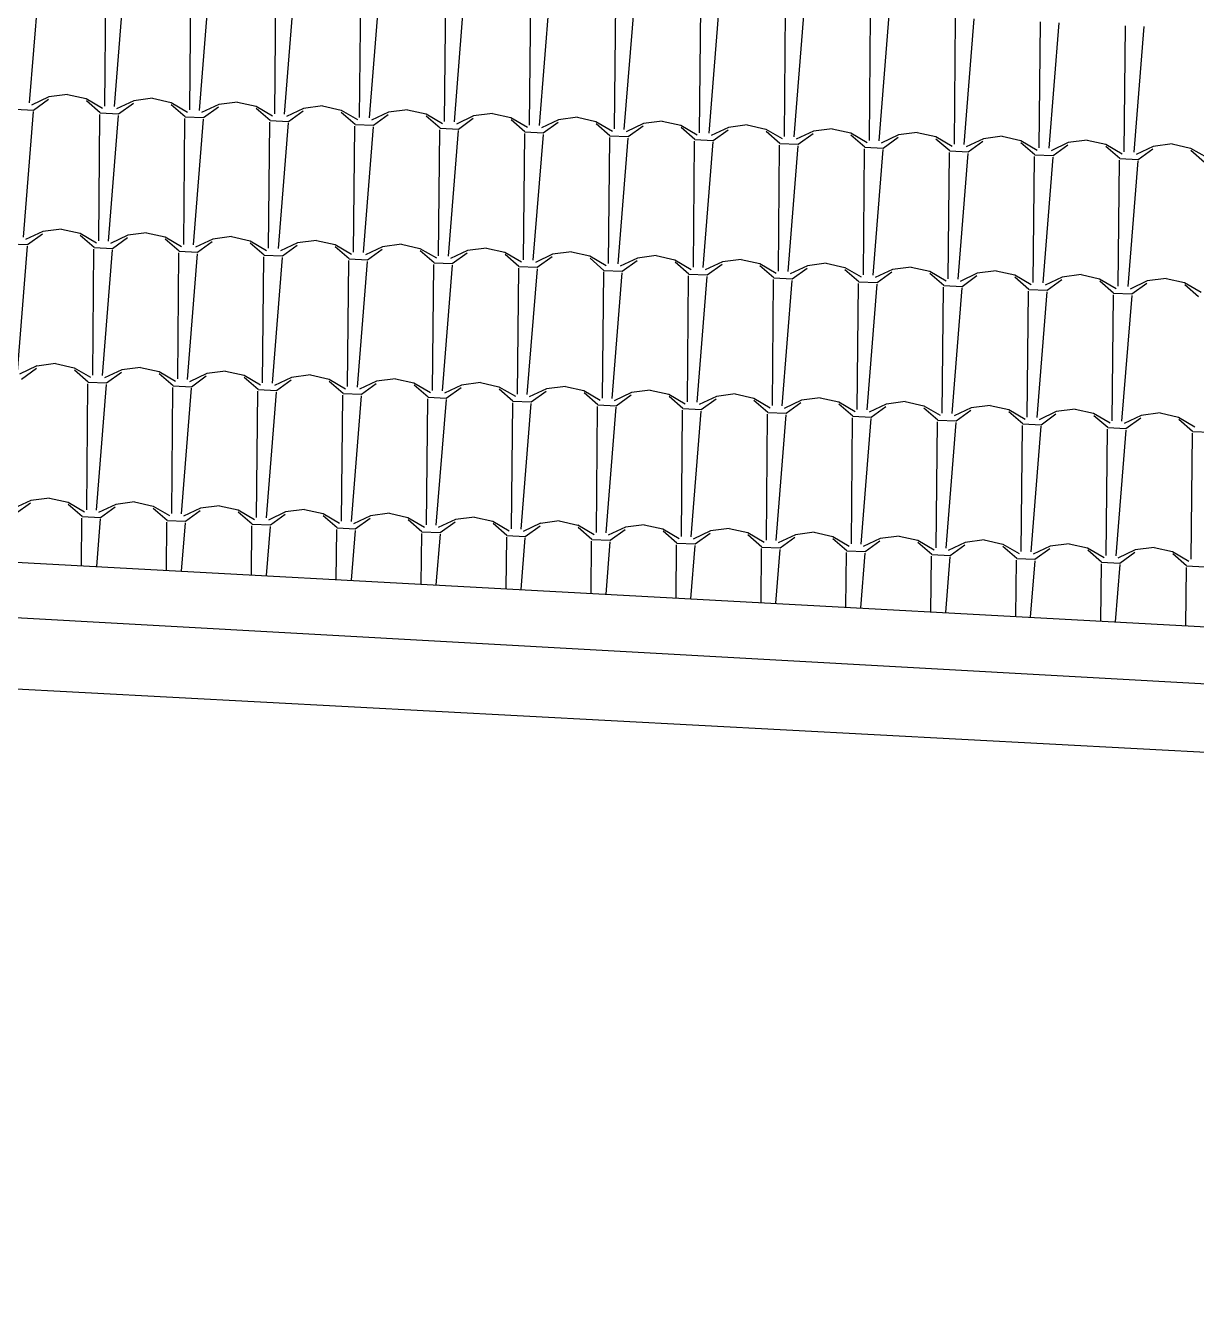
# Model space of a CAD drawing. Extents: x 1037 to 14540, y 1034 to 18285.
# Drawn here: x 6739.7 to 7070.3, y 1041.9 to 1399.2 of the extents above; entities that cross this region are included whole.
import ezdxf

# ---------------------------------------------------------------- set-up
doc = ezdxf.new("R2010")
doc.units = 0
doc.header["$LTSCALE"] = 100
doc.header["$MEASUREMENT"] = 0
doc.layers.get('0').update_dxf_attribs({"color": 240, "linetype": 'CONTINUOUS'})
doc.layers.add('proiezioni', color=252, linetype='CONTINUOUS')
doc.layers.add('retini copertura', color=32, linetype='CONTINUOUS')

# ---------------------------------------------------------------- blocks, each defined once
blk = doc.blocks.new('*X1853')
at = {"color": 0}
for p, q in [((14.0154, 13.761), (14.0437, 14.1156)), ((14.2275, 13.7513), (14.2309, 14.107)), ((14.2551, 13.7502), (14.2835, 14.1048)), ((14.4672, 13.7406), (14.4707, 14.0963)), ((14.4949, 13.7395), (14.5232, 14.0941)), ((14.707, 13.7299), (14.7104, 14.0856)), ((14.7346, 13.7288), (14.763, 14.0834)), ((14.9468, 13.7191), (14.9502, 14.0748)), ((14.9744, 13.7181), (15.0027, 14.0727)), ((15.1865, 13.7084), (15.1899, 14.0641)), ((15.2141, 13.7074), (15.2425, 14.062)), ((15.4263, 13.6977), (15.4297, 14.0534)), ((15.4539, 13.6966), (15.4823, 14.0512)), ((15.666, 13.6869), (15.6695, 14.0426)), ((15.6937, 13.6859), (15.722, 14.0405)), ((15.9058, 13.6762), (15.9092, 14.0319)), ((15.9334, 13.6752), (15.9618, 14.0298)), ((16.1456, 13.6655), (16.149, 14.0212)), ((16.1732, 13.6645), (16.2015, 14.0191)), ((16.3853, 13.6547), (16.3887, 14.0104)), ((16.4129, 13.6537), (16.4413, 14.0083)), ((16.6251, 13.644), (16.6285, 13.9997)), ((16.6527, 13.643), (16.681, 13.9976)), ((16.8648, 13.6333), (16.8683, 13.989)), ((16.8924, 13.6323), (16.9208, 13.9869)), ((17.1046, 13.6225), (17.108, 13.9782)), ((17.1322, 13.6216), (17.1606, 13.9762)), ((14.0695, 13.7773), (14.021, 13.7544)), ((14.0265, 13.7404), (14.0685, 13.7707)), ((14.1227, 13.7842), (14.0695, 13.7773)), ((14.1227, 13.7842), (14.1751, 13.7725)), ((14.1751, 13.7726), (14.2213, 13.7454)), ((14.2146, 13.732), (14.1755, 13.7659)), ((14.3093, 13.7666), (14.2608, 13.7437)), ((14.2663, 13.7297), (14.3082, 13.76)), ((14.3625, 13.7735), (14.3093, 13.7665)), ((14.3625, 13.7735), (14.4148, 13.7618)), ((14.4148, 13.7618), (14.4611, 13.7347)), ((14.6022, 13.7627), (14.549, 13.7558)), ((14.6022, 13.7627), (14.6546, 13.7511)), ((13.9748, 13.7428), (14.0265, 13.7404)), ((13.9984, 13.3813), (14.0267, 13.7359)), ((14.2105, 13.3717), (14.2139, 13.7274)), ((14.2146, 13.732), (14.2663, 13.7297)), ((14.2381, 13.3706), (14.2665, 13.7252)), ((14.4544, 13.7213), (14.4153, 13.7552)), ((14.549, 13.7558), (14.5005, 13.733)), ((14.506, 13.719), (14.548, 13.7492)), ((14.6546, 13.7511), (14.7009, 13.724)), ((14.6941, 13.7106), (14.655, 13.7445)), ((14.7888, 13.7451), (14.7403, 13.7222)), ((14.7458, 13.7083), (14.7877, 13.7385)), ((14.842, 13.752), (14.7888, 13.7451)), ((14.842, 13.752), (14.8943, 13.7404)), ((14.8943, 13.7404), (14.9406, 13.7133)), ((14.9339, 13.6998), (14.8948, 13.7337)), ((15.0286, 13.7344), (14.98, 13.7115)), ((14.9856, 13.6975), (15.0275, 13.7278)), ((15.0818, 13.7413), (15.0286, 13.7344)), ((15.0817, 13.7413), (15.1341, 13.7296)), ((15.1341, 13.7297), (15.1804, 13.7025)), ((15.1736, 13.6891), (15.1346, 13.723)), ((15.2683, 13.7237), (15.2198, 13.7008)), ((15.3215, 13.7305), (15.2683, 13.7236)), ((15.3215, 13.7306), (15.3739, 13.7189)), ((14.4503, 13.361), (14.4537, 13.7167)), ((14.4544, 13.7213), (14.506, 13.719)), ((14.4779, 13.3599), (14.5062, 13.7145)), ((14.69, 13.3502), (14.6934, 13.706)), ((14.6941, 13.7106), (14.7458, 13.7083)), ((14.7176, 13.3492), (14.746, 13.7038)), ((14.9298, 13.3395), (14.9332, 13.6952)), ((14.9339, 13.6998), (14.9856, 13.6975)), ((14.9574, 13.3385), (14.9858, 13.6931)), ((15.1736, 13.6891), (15.2253, 13.6868)), ((15.2253, 13.6868), (15.2673, 13.7171)), ((15.3739, 13.7189), (15.4201, 13.6918)), ((15.4134, 13.6784), (15.3743, 13.7123)), ((15.5081, 13.7129), (15.4596, 13.69)), ((15.4651, 13.6761), (15.507, 13.7063)), ((15.5613, 13.7198), (15.5081, 13.7129)), ((15.5613, 13.7198), (15.6136, 13.7082)), ((15.6136, 13.7082), (15.6599, 13.6811)), ((15.6532, 13.6677), (15.6141, 13.7015)), ((15.7478, 13.7022), (15.6993, 13.6793)), ((15.7048, 13.6653), (15.7468, 13.6956)), ((15.801, 13.7091), (15.7478, 13.7022)), ((15.801, 13.7091), (15.8534, 13.6975)), ((15.8534, 13.6975), (15.8997, 13.6704)), ((15.8929, 13.6569), (15.8539, 13.6908)), ((15.9876, 13.6915), (15.9391, 13.6686)), ((16.0408, 13.6984), (15.9876, 13.6914)), ((16.0408, 13.6984), (16.0931, 13.6867)), ((16.0931, 13.6868), (16.1394, 13.6596)), ((16.2806, 13.6876), (16.2274, 13.6807)), ((16.2805, 13.6876), (16.3329, 13.676)), ((15.1695, 13.3288), (15.173, 13.6845)), ((15.1972, 13.3277), (15.2255, 13.6823)), ((15.4093, 13.318), (15.4127, 13.6738)), ((15.4134, 13.6784), (15.4651, 13.6761)), ((15.4369, 13.317), (15.4653, 13.6716)), ((15.6491, 13.3073), (15.6525, 13.663)), ((15.6532, 13.6677), (15.7048, 13.6654)), ((15.6767, 13.3063), (15.705, 13.6609)), ((15.8888, 13.2966), (15.8922, 13.6523)), ((15.8929, 13.6569), (15.9446, 13.6546)), ((15.9446, 13.6546), (15.9865, 13.6849)), ((16.1327, 13.6462), (16.0936, 13.6801)), ((16.2273, 13.6807), (16.1788, 13.6579)), ((16.1844, 13.6439), (16.2263, 13.6741)), ((16.3329, 13.676), (16.3792, 13.6489)), ((16.3724, 13.6355), (16.3334, 13.6694)), ((16.4671, 13.67), (16.4186, 13.6471)), ((16.4241, 13.6332), (16.4661, 13.6634)), ((16.5203, 13.6769), (16.4671, 13.67)), ((16.5203, 13.6769), (16.5727, 13.6653)), ((16.5727, 13.6653), (16.6189, 13.6382)), ((16.6122, 13.6248), (16.5731, 13.6586)), ((16.7069, 13.6593), (16.6584, 13.6364)), ((16.6639, 13.6224), (16.7058, 13.6527)), ((16.7601, 13.6662), (16.7069, 13.6593)), ((16.7601, 13.6662), (16.8124, 13.6545)), ((16.8124, 13.6546), (16.8587, 13.6274)), ((16.9998, 13.6555), (16.9466, 13.6485)), ((16.9998, 13.6555), (17.0522, 13.6438)), ((15.9164, 13.2956), (15.9448, 13.6502)), ((16.1286, 13.2858), (16.132, 13.6416)), ((16.1327, 13.6462), (16.1844, 13.6439)), ((16.1562, 13.2848), (16.1845, 13.6394)), ((16.3683, 13.2751), (16.3718, 13.6308)), ((16.3724, 13.6355), (16.4241, 13.6332)), ((16.3959, 13.2741), (16.4243, 13.6287)), ((16.6081, 13.2644), (16.6115, 13.6201)), ((16.6122, 13.6248), (16.6639, 13.6224)), ((16.6357, 13.2634), (16.6641, 13.618)), ((16.852, 13.614), (16.8129, 13.6479)), ((16.9466, 13.6486), (16.8981, 13.6257)), ((16.9036, 13.6117), (16.9456, 13.642)), ((17.0522, 13.6438), (17.0985, 13.6167)), ((17.0917, 13.6033), (17.0527, 13.6372)), ((17.1864, 13.6378), (17.1379, 13.6149)), ((17.1434, 13.601), (17.1854, 13.6312)), ((17.2396, 13.6447), (17.1864, 13.6378)), ((17.2396, 13.6447), (17.2919, 13.6331)), ((17.2919, 13.6331), (17.3382, 13.606)), ((17.3315, 13.5926), (17.2924, 13.6265)), ((16.8478, 13.2536), (16.8513, 13.6094)), ((16.852, 13.614), (16.9036, 13.6117)), ((16.8755, 13.2527), (16.9038, 13.6073)), ((17.0876, 13.2429), (17.091, 13.5986)), ((17.0917, 13.6033), (17.1434, 13.601)), ((17.1152, 13.242), (17.1436, 13.5966)), ((14.1057, 13.4046), (14.0525, 13.3976)), ((14.1057, 13.4046), (14.1581, 13.3929)), ((14.0525, 13.3977), (14.004, 13.3748)), ((14.0095, 13.3608), (14.0515, 13.3911)), ((14.1581, 13.393), (14.2044, 13.3658)), ((14.1976, 13.3524), (14.1585, 13.3863)), ((14.2923, 13.3869), (14.2438, 13.3641)), ((14.2493, 13.3501), (14.2912, 13.3803)), ((14.3455, 13.3938), (14.2923, 13.3869)), ((14.3455, 13.3938), (14.3978, 13.3822)), ((14.3978, 13.3822), (14.4441, 13.3551)), ((14.4374, 13.3417), (14.3983, 13.3756)), ((14.532, 13.3762), (14.4835, 13.3533)), ((14.4891, 13.3394), (14.531, 13.3696)), ((14.5852, 13.3831), (14.5321, 13.3762)), ((14.5852, 13.3831), (14.6376, 13.3715)), ((14.6376, 13.3715), (14.6839, 13.3444)), ((14.6771, 13.331), (14.6381, 13.3648)), ((14.7718, 13.3655), (14.7233, 13.3426)), ((14.825, 13.3724), (14.7718, 13.3655)), ((14.825, 13.3724), (14.8774, 13.3607)), ((13.9579, 13.3631), (14.0095, 13.3608)), ((13.9814, 13.0017), (14.0097, 13.3563)), ((14.1935, 12.9921), (14.1969, 13.3478)), ((14.1976, 13.3524), (14.2493, 13.3501)), ((14.2211, 12.991), (14.2495, 13.3456)), ((14.4333, 12.9814), (14.4367, 13.3371)), ((14.4374, 13.3417), (14.4891, 13.3394)), ((14.4609, 12.9803), (14.4892, 13.3349)), ((14.6771, 13.331), (14.7288, 13.3286)), ((14.7288, 13.3286), (14.7708, 13.3589)), ((14.8774, 13.3608), (14.9236, 13.3336)), ((14.9169, 13.3202), (14.8778, 13.3541)), ((15.0116, 13.3548), (14.9631, 13.3319)), ((14.9686, 13.3179), (15.0105, 13.3482)), ((15.0648, 13.3616), (15.0116, 13.3547)), ((15.0648, 13.3617), (15.1171, 13.35)), ((15.1171, 13.35), (15.1634, 13.3229)), ((15.1567, 13.3095), (15.1176, 13.3434)), ((15.2513, 13.344), (15.2028, 13.3211)), ((15.2083, 13.3072), (15.2503, 13.3374)), ((15.3045, 13.3509), (15.2513, 13.344)), ((15.3045, 13.3509), (15.3569, 13.3393)), ((15.3569, 13.3393), (15.4032, 13.3122)), ((15.3964, 13.2988), (15.3573, 13.3327)), ((15.4911, 13.3333), (15.4426, 13.3104)), ((15.5443, 13.3402), (15.4911, 13.3333)), ((15.5443, 13.3402), (15.5966, 13.3286)), ((15.784, 13.3295), (15.7309, 13.3225)), ((15.784, 13.3295), (15.8364, 13.3178)), ((14.673, 12.9706), (14.6765, 13.3263)), ((14.7007, 12.9696), (14.729, 13.3242)), ((14.9128, 12.9599), (14.9162, 13.3156)), ((14.9169, 13.3202), (14.9686, 13.3179)), ((14.9404, 12.9588), (14.9688, 13.3134)), ((15.1525, 12.9492), (15.156, 13.3049)), ((15.1567, 13.3095), (15.2083, 13.3072)), ((15.1802, 12.9481), (15.2085, 13.3027)), ((15.3923, 12.9384), (15.3957, 13.2941)), ((15.3964, 13.2988), (15.4481, 13.2965)), ((15.4481, 13.2965), (15.49, 13.3267)), ((15.5966, 13.3286), (15.6429, 13.3015)), ((15.6362, 13.288), (15.5971, 13.3219)), ((15.7308, 13.3226), (15.6823, 13.2997)), ((15.6879, 13.2857), (15.7298, 13.316)), ((15.8364, 13.3179), (15.8827, 13.2907)), ((15.8759, 13.2773), (15.8369, 13.3112)), ((15.9706, 13.3119), (15.9221, 13.289)), ((15.9276, 13.275), (15.9696, 13.3053)), ((16.0238, 13.3187), (15.9706, 13.3118)), ((16.0238, 13.3187), (16.0762, 13.3071)), ((16.0762, 13.3071), (16.1224, 13.28)), ((16.1157, 13.2666), (16.0766, 13.3005)), ((16.2104, 13.3011), (16.1619, 13.2782)), ((16.1674, 13.2643), (16.2093, 13.2945)), ((16.2636, 13.308), (16.2104, 13.3011)), ((16.2636, 13.308), (16.3159, 13.2964)), ((16.3159, 13.2964), (16.3622, 13.2693)), ((16.5033, 13.2973), (16.4501, 13.2904)), ((16.5033, 13.2973), (16.5557, 13.2856)), ((15.4199, 12.9374), (15.4483, 13.292)), ((15.6321, 12.9277), (15.6355, 13.2834)), ((15.6362, 13.288), (15.6879, 13.2857)), ((15.6597, 12.9267), (15.688, 13.2813)), ((15.8718, 12.917), (15.8753, 13.2727)), ((15.8759, 13.2773), (15.9276, 13.275)), ((15.8994, 12.916), (15.9278, 13.2706)), ((16.1116, 12.9062), (16.115, 13.2619)), ((16.1157, 13.2666), (16.1674, 13.2643)), ((16.1392, 12.9052), (16.1676, 13.2598)), ((16.3555, 13.2559), (16.3164, 13.2897)), ((16.4501, 13.2904), (16.4016, 13.2675)), ((16.4071, 13.2535), (16.4491, 13.2838)), ((16.5557, 13.2857), (16.602, 13.2586)), ((16.5952, 13.2451), (16.5561, 13.279)), ((16.6899, 13.2797), (16.6414, 13.2568)), ((16.6469, 13.2428), (16.6888, 13.2731)), ((16.7431, 13.2866), (16.6899, 13.2796)), ((16.7431, 13.2866), (16.7954, 13.2749)), ((16.7954, 13.275), (16.8417, 13.2478)), ((16.835, 13.2344), (16.7959, 13.2683)), ((16.9296, 13.2689), (16.8811, 13.2461)), ((16.8867, 13.2321), (16.9286, 13.2623)), ((16.9828, 13.2758), (16.9297, 13.2689)), ((16.9828, 13.2758), (17.0352, 13.2642)), ((17.0352, 13.2642), (17.0815, 13.2371)), ((17.0747, 13.2237), (17.0357, 13.2576)), ((17.1694, 13.2582), (17.1209, 13.2353)), ((17.2226, 13.2651), (17.1694, 13.2582)), ((17.2226, 13.2651), (17.275, 13.2535)), ((16.3513, 12.8955), (16.3548, 13.2512)), ((16.3555, 13.2559), (16.4071, 13.2536)), ((16.379, 12.8945), (16.4073, 13.2491)), ((16.5911, 12.8848), (16.5945, 13.2405)), ((16.5952, 13.2451), (16.6469, 13.2428)), ((16.6187, 12.8838), (16.6471, 13.2384)), ((16.8309, 12.874), (16.8343, 13.2297)), ((16.835, 13.2344), (16.8867, 13.2321)), ((16.8585, 12.8731), (16.8868, 13.2277)), ((17.0747, 13.2237), (17.1264, 13.2214)), ((17.1264, 13.2214), (17.1684, 13.2516)), ((17.275, 13.2535), (17.3212, 13.2264)), ((17.3145, 13.213), (17.2754, 13.2468)), ((17.0706, 12.8633), (17.074, 13.219)), ((17.0982, 12.8623), (17.1266, 13.2169)), ((14.0355, 13.0181), (13.987, 12.9952)), ((13.9926, 12.9812), (14.0345, 13.0115)), ((14.0887, 13.0249), (14.0356, 13.018)), ((14.0887, 13.0249), (14.1411, 13.0133)), ((14.1411, 13.0133), (14.1874, 12.9862)), ((14.3285, 13.0142), (14.2753, 13.0073)), ((14.3285, 13.0142), (14.3808, 13.0026)), ((14.1806, 12.9728), (14.1416, 13.0067)), ((14.1806, 12.9728), (14.2323, 12.9705)), ((14.2753, 13.0073), (14.2268, 12.9844)), ((14.2323, 12.9705), (14.2743, 13.0007)), ((14.3809, 13.0026), (14.4271, 12.9755)), ((14.4204, 12.9621), (14.3813, 12.9959)), ((14.5151, 12.9966), (14.4666, 12.9737)), ((14.4721, 12.9597), (14.514, 12.99)), ((14.5683, 13.0035), (14.5151, 12.9966)), ((14.5682, 13.0035), (14.6206, 12.9918)), ((14.6206, 12.9919), (14.6669, 12.9648)), ((14.6602, 12.9513), (14.6211, 12.9852)), ((14.7548, 12.9859), (14.7063, 12.963)), ((14.7118, 12.949), (14.7538, 12.9793)), ((14.808, 12.9928), (14.7548, 12.9858)), ((14.808, 12.9928), (14.8604, 12.9811)), ((14.8604, 12.9812), (14.9066, 12.954)), ((14.8999, 12.9406), (14.8608, 12.9745)), ((14.9946, 12.9751), (14.9461, 12.9523)), ((15.0478, 12.982), (14.9946, 12.9751)), ((15.0478, 12.982), (15.1001, 12.9704)), ((14.1765, 12.6125), (14.18, 12.9682)), ((14.2042, 12.6114), (14.2325, 12.966)), ((14.4163, 12.6017), (14.4197, 12.9574)), ((14.4204, 12.9621), (14.4721, 12.9597)), ((14.4439, 12.6007), (14.4723, 12.9553)), ((14.656, 12.591), (14.6595, 12.9467)), ((14.6602, 12.9513), (14.7118, 12.949)), ((14.6837, 12.5899), (14.712, 12.9445)), ((14.8958, 12.5803), (14.8992, 12.936)), ((14.8999, 12.9406), (14.9516, 12.9383)), ((14.9516, 12.9383), (14.9935, 12.9685)), ((15.1001, 12.9704), (15.1464, 12.9433)), ((15.1397, 12.9299), (15.1006, 12.9638)), ((15.2343, 12.9644), (15.1858, 12.9415)), ((15.1914, 12.9276), (15.2333, 12.9578)), ((15.2875, 12.9713), (15.2344, 12.9644)), ((15.2875, 12.9713), (15.3399, 12.9597)), ((15.3399, 12.9597), (15.3862, 12.9326)), ((15.3794, 12.9191), (15.3404, 12.953)), ((15.4741, 12.9537), (15.4256, 12.9308)), ((15.4311, 12.9168), (15.4731, 12.9471)), ((15.5273, 12.9606), (15.4741, 12.9536)), ((15.5273, 12.9606), (15.5796, 12.9489)), ((15.5797, 12.949), (15.6259, 12.9218)), ((15.6192, 12.9084), (15.5801, 12.9423)), ((15.7139, 12.943), (15.6654, 12.9201)), ((15.6709, 12.9061), (15.7128, 12.9364)), ((15.7671, 12.9498), (15.7139, 12.9429)), ((15.767, 12.9499), (15.8194, 12.9382)), ((15.8194, 12.9382), (15.8657, 12.9111)), ((16.0068, 12.9391), (15.9536, 12.9322)), ((16.0068, 12.9391), (16.0592, 12.9275)), ((14.9234, 12.5792), (14.9518, 12.9338)), ((15.1356, 12.5695), (15.139, 12.9252)), ((15.1397, 12.9299), (15.1913, 12.9276)), ((15.1632, 12.5685), (15.1915, 12.9231)), ((15.3753, 12.5588), (15.3788, 12.9145)), ((15.3794, 12.9192), (15.4311, 12.9168)), ((15.4029, 12.5578), (15.4313, 12.9124)), ((15.6151, 12.5481), (15.6185, 12.9038)), ((15.6192, 12.9084), (15.6709, 12.9061)), ((15.6427, 12.5471), (15.6711, 12.9017)), ((15.859, 12.8977), (15.8199, 12.9316)), ((15.9536, 12.9322), (15.9051, 12.9093)), ((15.9106, 12.8954), (15.9526, 12.9256)), ((16.0592, 12.9275), (16.1054, 12.9004)), ((16.0987, 12.887), (16.0596, 12.9209)), ((16.1934, 12.9215), (16.1449, 12.8986)), ((16.1504, 12.8846), (16.1923, 12.9149)), ((16.2466, 12.9284), (16.1934, 12.9215)), ((16.2466, 12.9284), (16.2989, 12.9168)), ((16.2989, 12.9168), (16.3452, 12.8897)), ((16.3385, 12.8762), (16.2994, 12.9101)), ((16.4331, 12.9108), (16.3846, 12.8879)), ((16.3902, 12.8739), (16.4321, 12.9042)), ((16.4863, 12.9177), (16.4332, 12.9107)), ((16.4863, 12.9177), (16.5387, 12.906)), ((16.5387, 12.9061), (16.585, 12.8789)), ((16.7261, 12.9069), (16.6729, 12.9)), ((16.7261, 12.9069), (16.7784, 12.8953)), ((15.8548, 12.5373), (15.8583, 12.893)), ((15.859, 12.8977), (15.9106, 12.8954)), ((15.8825, 12.5363), (15.9108, 12.8909)), ((16.0946, 12.5266), (16.098, 12.8823)), ((16.0987, 12.887), (16.1504, 12.8847)), ((16.1222, 12.5256), (16.1506, 12.8802)), ((16.3344, 12.5159), (16.3378, 12.8716)), ((16.3385, 12.8762), (16.3901, 12.8739)), ((16.362, 12.5149), (16.3903, 12.8695)), ((16.5782, 12.8655), (16.5392, 12.8994)), ((16.5782, 12.8655), (16.6299, 12.8632)), ((16.6729, 12.9001), (16.6244, 12.8772)), ((16.6299, 12.8632), (16.6719, 12.8935)), ((16.7785, 12.8953), (16.8247, 12.8682)), ((16.818, 12.8548), (16.7789, 12.8887)), ((16.9127, 12.8893), (16.8642, 12.8664)), ((16.8697, 12.8525), (16.9116, 12.8827)), ((16.9659, 12.8962), (16.9127, 12.8893)), ((16.9659, 12.8962), (17.0182, 12.8846)), ((17.0182, 12.8846), (17.0645, 12.8575)), ((17.0578, 12.8441), (17.0187, 12.8779)), ((17.1524, 12.8786), (17.1039, 12.8557)), ((17.1094, 12.8417), (17.1514, 12.872)), ((17.2056, 12.8855), (17.1524, 12.8786)), ((17.2056, 12.8855), (17.258, 12.8738)), ((17.258, 12.8739), (17.3042, 12.8468)), ((17.2975, 12.8333), (17.2584, 12.8672)), ((16.5741, 12.5051), (16.5775, 12.8609)), ((16.6017, 12.5042), (16.6301, 12.8588)), ((16.8139, 12.4944), (16.8173, 12.8501)), ((16.818, 12.8548), (16.8697, 12.8525)), ((16.8415, 12.4934), (16.8698, 12.848)), ((17.0536, 12.4837), (17.0571, 12.8394)), ((17.0578, 12.8441), (17.1094, 12.8417)), ((17.0813, 12.4827), (17.1096, 12.8373)), ((17.2975, 12.8333), (17.3492, 12.831)), ((17.2934, 12.4729), (17.2968, 12.8287)), ((14.0186, 12.6384), (13.97, 12.6155)), ((13.9756, 12.6016), (14.0175, 12.6318)), ((14.0718, 12.6453), (14.0186, 12.6384)), ((14.0717, 12.6453), (14.1241, 12.6337)), ((14.1241, 12.6337), (14.1704, 12.6066)), ((14.1636, 12.5932), (14.1246, 12.627)), ((14.2583, 12.6277), (14.2098, 12.6048)), ((14.2153, 12.5908), (14.2573, 12.6211)), ((14.3115, 12.6346), (14.2583, 12.6277)), ((14.3115, 12.6346), (14.3639, 12.6229)), ((14.3639, 12.623), (14.4101, 12.5959)), ((14.4034, 12.5824), (14.3643, 12.6163)), ((14.4981, 12.617), (14.4496, 12.5941)), ((14.5513, 12.6239), (14.4981, 12.6169)), ((14.5513, 12.6239), (14.6036, 12.6122)), ((14.1617, 12.4549), (14.163, 12.5886)), ((14.1637, 12.5932), (14.2153, 12.5909)), ((14.2048, 12.4525), (14.2155, 12.5864)), ((14.4034, 12.5824), (14.4551, 12.5801)), ((14.4551, 12.5801), (14.497, 12.6104)), ((14.6036, 12.6123), (14.6499, 12.5851)), ((14.6432, 12.5717), (14.6041, 12.6056)), ((14.7378, 12.6063), (14.6893, 12.5834)), ((14.6948, 12.5694), (14.7368, 12.5997)), ((14.791, 12.6131), (14.7378, 12.6062)), ((14.791, 12.6131), (14.8434, 12.6015)), ((14.8434, 12.6015), (14.8897, 12.5744)), ((14.8829, 12.561), (14.8439, 12.5949)), ((14.9776, 12.5955), (14.9291, 12.5726)), ((14.9346, 12.5587), (14.9766, 12.5889)), ((15.0308, 12.6024), (14.9776, 12.5955)), ((15.0308, 12.6024), (15.0831, 12.5908)), ((15.0832, 12.5908), (15.1294, 12.5637)), ((15.1227, 12.5503), (15.0836, 12.5841)), ((15.2174, 12.5848), (15.1688, 12.5619)), ((15.2706, 12.5917), (15.2174, 12.5848)), ((15.2705, 12.5917), (15.3229, 12.58)), ((15.3229, 12.5801), (15.3692, 12.5529)), ((15.5103, 12.5809), (15.4571, 12.574)), ((15.5103, 12.581), (15.5627, 12.5693)), ((14.4014, 12.4419), (14.4027, 12.5778)), ((14.4444, 12.4395), (14.4553, 12.5756)), ((14.6412, 12.4288), (14.6425, 12.5671)), ((14.6432, 12.5717), (14.6948, 12.5694)), ((14.684, 12.4265), (14.695, 12.5649)), ((14.8809, 12.4158), (14.8823, 12.5564)), ((14.8829, 12.561), (14.9346, 12.5587)), ((14.9235, 12.4135), (14.9348, 12.5542)), ((15.1206, 12.4028), (15.122, 12.5456)), ((15.1227, 12.5503), (15.1744, 12.5479)), ((15.1631, 12.4005), (15.1746, 12.5435)), ((15.1744, 12.5479), (15.2163, 12.5782)), ((15.3624, 12.5395), (15.3234, 12.5734)), ((15.4571, 12.5741), (15.4086, 12.5512)), ((15.4141, 12.5372), (15.4561, 12.5675)), ((15.5627, 12.5694), (15.6089, 12.5422)), ((15.6022, 12.5288), (15.5631, 12.5627)), ((15.6969, 12.5633), (15.6484, 12.5405)), ((15.6539, 12.5265), (15.6958, 12.5567)), ((15.7501, 12.5702), (15.6969, 12.5633)), ((15.7501, 12.5702), (15.8024, 12.5586)), ((15.8024, 12.5586), (15.8487, 12.5315)), ((15.842, 12.5181), (15.8029, 12.552)), ((15.9366, 12.5526), (15.8881, 12.5297)), ((15.8937, 12.5158), (15.9356, 12.546)), ((15.9898, 12.5595), (15.9366, 12.5526)), ((15.9898, 12.5595), (16.0422, 12.5479)), ((16.0422, 12.5479), (16.0885, 12.5208)), ((16.2296, 12.5488), (16.1764, 12.5418)), ((16.2296, 12.5488), (16.2819, 12.5371)), ((15.3604, 12.3898), (15.3618, 12.5349)), ((15.3625, 12.5395), (15.4141, 12.5372)), ((15.4027, 12.3875), (15.4143, 12.5328)), ((15.6001, 12.3768), (15.6015, 12.5242)), ((15.6022, 12.5288), (15.6539, 12.5265)), ((15.6423, 12.3745), (15.6541, 12.522)), ((15.8398, 12.3637), (15.8413, 12.5134)), ((15.842, 12.5181), (15.8936, 12.5158)), ((15.8818, 12.3615), (15.8938, 12.5113)), ((16.0817, 12.5073), (16.0427, 12.5412)), ((16.0817, 12.5073), (16.1334, 12.505)), ((16.1764, 12.5419), (16.1279, 12.519)), ((16.1334, 12.505), (16.1754, 12.5353)), ((16.282, 12.5372), (16.3282, 12.51)), ((16.3215, 12.4966), (16.2824, 12.5305)), ((16.4162, 12.5312), (16.3676, 12.5083)), ((16.3732, 12.4943), (16.4151, 12.5246)), ((16.4694, 12.538), (16.4162, 12.5311)), ((16.4693, 12.538), (16.5217, 12.5264)), ((16.5217, 12.5264), (16.568, 12.4993)), ((16.5613, 12.4859), (16.5222, 12.5198)), ((16.6559, 12.5204), (16.6074, 12.4975)), ((16.6129, 12.4836), (16.6549, 12.5138)), ((16.7091, 12.5273), (16.6559, 12.5204)), ((16.7091, 12.5273), (16.7615, 12.5157)), ((16.7615, 12.5157), (16.8077, 12.4886)), ((16.801, 12.4752), (16.7619, 12.509)), ((16.8957, 12.5097), (16.8472, 12.4868)), ((16.9489, 12.5166), (16.8957, 12.5097)), ((16.9489, 12.5166), (17.0012, 12.5049)), ((16.0796, 12.3507), (16.081, 12.5027)), ((16.1214, 12.3484), (16.1336, 12.5006)), ((16.3193, 12.3377), (16.3208, 12.492)), ((16.3215, 12.4966), (16.3732, 12.4943)), ((16.361, 12.3354), (16.3733, 12.4899)), ((16.559, 12.3247), (16.5606, 12.4812)), ((16.5613, 12.4859), (16.6129, 12.4836)), ((16.6006, 12.3224), (16.6131, 12.4791)), ((16.801, 12.4752), (16.8527, 12.4729)), ((16.8527, 12.4728), (16.8946, 12.5031)), ((17.0012, 12.505), (17.0475, 12.4779)), ((17.0408, 12.4644), (17.0017, 12.4983)), ((17.1354, 12.499), (17.0869, 12.4761)), ((17.0925, 12.4621), (17.1344, 12.4924)), ((17.1886, 12.5059), (17.1355, 12.4989)), ((17.1886, 12.5059), (17.241, 12.4942)), ((17.241, 12.4943), (17.2873, 12.4671)), ((17.2805, 12.4537), (17.2415, 12.4876)), ((16.7988, 12.3117), (16.8003, 12.4705)), ((16.8401, 12.3094), (16.8529, 12.4684)), ((17.0385, 12.2986), (17.0401, 12.4598)), ((17.0408, 12.4644), (17.0924, 12.4621)), ((17.0797, 12.2964), (17.0926, 12.4577)), ((17.2783, 12.2856), (17.2798, 12.449)), ((17.2805, 12.4537), (17.3322, 12.4514))]:
    blk.add_line(p, q, dxfattribs=at)

msp = doc.modelspace()

# ---------------------------------------------------------------- linework, layer by layer
at = {"layer": 'proiezioni'}
for p, q in [((5921.26, 1292.09), (9882.84, 1076.95)), ((5901.39, 1278.68), (9897.54, 1056.13)), ((9929.07, 1041.89), (5880.03, 1257.57))]:
    msp.add_line(p, q, dxfattribs=at)

# ---------------------------------------------------------------- block references
at = {"layer": 'retini copertura', "xscale": 100, "yscale": 100, "zscale": 100}
msp.add_blockref('*X1853', (5339.41, 1.3), dxfattribs=at)

doc.saveas('drawing.dxf')
